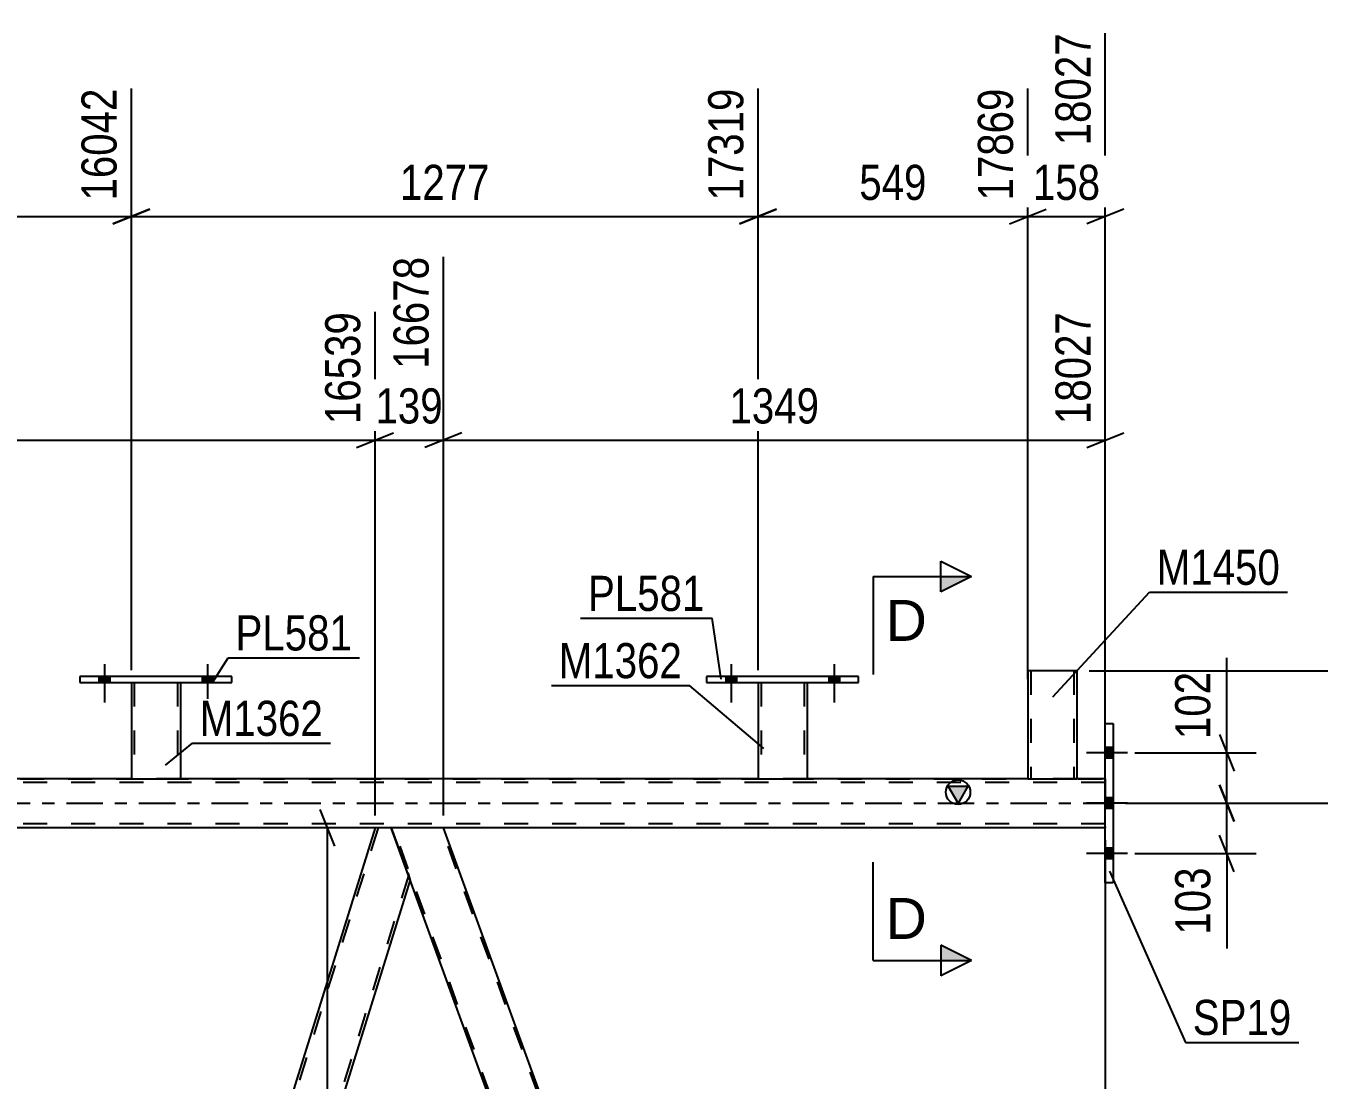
# Model space of a CAD drawing. Header units: millimetres. Extents: x 0 to 841, y 0 to 594.
# Drawn here: x 675 to 780.4, y 431.1 to 517 of the extents above; entities that cross this region are included whole.
import ezdxf

# ---------------------------------------------------------------- set-up
doc = ezdxf.new("R2010")
doc.units = ezdxf.units.MM
doc.linetypes.add('DXK_LINE_DOT2', pattern=[3.9198, 1.9599, -1.9599])
doc.linetypes.add('DXK_LINE_DOT3', pattern=[5.9187, 2.979, -0.9799, 0.9799, -0.9799])
doc.styles.add('Arial', font='ARIAL.TTF', dxfattribs={"height": 0.2})
doc.styles.add('Arial Narrow', font='ARIALN.TTF', dxfattribs={"height": 0.2})

# ---------------------------------------------------------------- blocks, each defined once
blk = doc.blocks.new('Part-814735583-3443 - 3299')
at = {"color": 2, "linetype": 'Continuous'}
for p, q in [((756.65, 464.44), (756.65, 455.64)), ((760.65, 464.44), (756.65, 464.44)), ((760.65, 464.44), (760.65, 455.64)), ((756.65, 455.64), (760.65, 455.64))]:
    blk.add_line(p, q, dxfattribs=at)
at = {"color": 7, "linetype": 'DXK_LINE_DOT2'}
for p, q in [((756.89, 464.44), (756.89, 455.64)), ((760.34, 464.44), (760.35, 464.44)), ((760.35, 464.44), (760.39, 464.44)), ((760.39, 464.44), (760.41, 464.44)), ((760.41, 464.44), (760.41, 455.64)), ((760.39, 455.64), (760.35, 455.64)), ((760.39, 455.64), (760.35, 455.64)), ((760.41, 455.64), (760.39, 455.64)), ((760.39, 455.64), (760.41, 455.64))]:
    blk.add_line(p, q, dxfattribs=at)
blk = doc.blocks.new('Bolt-814735583-3317 - 3299')
at = {"linetype": 'Continuous'}
for points in [[(732.03, 463.48), (732.91, 463.48), (732.91, 463.96), (732.03, 463.96)], [(740.43, 463.48), (741.31, 463.48), (741.31, 463.96), (740.43, 463.96)]]:
    blk.add_hatch(color=1, dxfattribs=at).paths.add_polyline_path(points)
at = {"color": 1, "linetype": 'Continuous'}
for p, q in [((732.47, 464.96), (732.47, 461.84)), ((740.87, 464.96), (740.87, 461.84)), ((732.03, 463.96), (732.03, 463.48)), ((732.91, 463.96), (732.91, 463.48)), ((740.43, 463.96), (740.43, 463.48)), ((741.31, 463.96), (741.31, 463.48))]:
    blk.add_line(p, q, dxfattribs=at)
blk = doc.blocks.new('Bolt-814735583-3318 - 3299')
at = {"linetype": 'Continuous'}
for points in [[(732.03, 463.48), (732.91, 463.48), (732.91, 463.96), (732.03, 463.96)], [(740.43, 463.48), (741.31, 463.48), (741.31, 463.96), (740.43, 463.96)]]:
    blk.add_hatch(color=1, dxfattribs=at).paths.add_polyline_path(points)
at = {"color": 1, "linetype": 'Continuous'}
for p, q in [((732.47, 464.96), (732.47, 461.84)), ((740.87, 464.96), (740.87, 461.84)), ((732.03, 463.96), (732.03, 463.48)), ((732.91, 463.96), (732.91, 463.48)), ((740.43, 463.96), (740.43, 463.48)), ((741.31, 463.96), (741.31, 463.48))]:
    blk.add_line(p, q, dxfattribs=at)
blk = doc.blocks.new('Bolt-814735583-3319 - 3299')
at = {"linetype": 'Continuous'}
for points in [[(680.95, 463.48), (681.83, 463.48), (681.83, 463.96), (680.95, 463.96)], [(689.35, 463.48), (690.23, 463.48), (690.23, 463.96), (689.35, 463.96)]]:
    blk.add_hatch(color=1, dxfattribs=at).paths.add_polyline_path(points)
at = {"color": 1, "linetype": 'Continuous'}
for p, q in [((681.39, 464.96), (681.39, 461.84)), ((689.79, 464.96), (689.79, 461.84)), ((680.95, 463.96), (680.95, 463.48)), ((681.83, 463.96), (681.83, 463.48)), ((689.35, 463.96), (689.35, 463.48)), ((690.23, 463.96), (690.23, 463.48))]:
    blk.add_line(p, q, dxfattribs=at)
blk = doc.blocks.new('Bolt-814735583-3320 - 3299')
at = {"linetype": 'Continuous'}
for points in [[(680.95, 463.48), (681.83, 463.48), (681.83, 463.96), (680.95, 463.96)], [(689.35, 463.48), (690.23, 463.48), (690.23, 463.96), (689.35, 463.96)]]:
    blk.add_hatch(color=1, dxfattribs=at).paths.add_polyline_path(points)
at = {"color": 1, "linetype": 'Continuous'}
for p, q in [((681.39, 464.96), (681.39, 461.84)), ((689.79, 464.96), (689.79, 461.84)), ((680.95, 463.96), (680.95, 463.48)), ((681.83, 463.96), (681.83, 463.48)), ((689.35, 463.96), (689.35, 463.48)), ((690.23, 463.96), (690.23, 463.48))]:
    blk.add_line(p, q, dxfattribs=at)
blk = doc.blocks.new('Part-814735583-3448 - 3299')
at = {"color": 2, "linetype": 'Continuous'}
for p, q in [((730.47, 463.96), (730.47, 463.48)), ((742.87, 463.96), (730.47, 463.96)), ((742.87, 463.48), (742.87, 463.96)), ((730.47, 463.48), (742.87, 463.48))]:
    blk.add_line(p, q, dxfattribs=at)
blk = doc.blocks.new('Part-814735583-3453 - 3299')
at = {"color": 2, "linetype": 'Continuous'}
for p, q in [((734.67, 463.48), (734.67, 455.64)), ((738.67, 463.48), (738.67, 455.64)), ((734.67, 455.64), (738.67, 455.64))]:
    blk.add_line(p, q, dxfattribs=at)
at = {"color": 7, "linetype": 'DXK_LINE_DOT2'}
for p, q in [((734.67, 463.48), (738.67, 463.48)), ((734.67, 463.48), (734.67, 463.48)), ((734.67, 463.48), (734.67, 463.48)), ((734.91, 463.48), (734.91, 455.64)), ((738.43, 463.48), (738.43, 455.64)), ((738.67, 463.48), (738.67, 463.48)), ((738.67, 463.48), (738.67, 463.48)), ((738.38, 455.64), (738.42, 455.64)), ((738.38, 455.64), (738.42, 455.64)), ((738.42, 455.64), (738.43, 455.64)), ((738.42, 455.64), (738.43, 455.64))]:
    blk.add_line(p, q, dxfattribs=at)
blk = doc.blocks.new('Part-814735583-3458 - 3299')
at = {"color": 2, "linetype": 'Continuous'}
for p, q in [((679.39, 463.96), (679.39, 463.48)), ((691.79, 463.96), (679.39, 463.96)), ((691.79, 463.48), (691.79, 463.96)), ((679.39, 463.48), (691.79, 463.48))]:
    blk.add_line(p, q, dxfattribs=at)
blk = doc.blocks.new('Part-814735583-3463 - 3299')
at = {"color": 7, "linetype": 'DXK_LINE_DOT2'}
for p, q in [((683.59, 463.49), (687.59, 463.49)), ((683.59, 463.48), (683.59, 463.49)), ((683.59, 463.49), (683.59, 463.48)), ((683.83, 463.49), (683.83, 455.64)), ((687.35, 463.49), (687.35, 455.64)), ((687.59, 463.49), (687.59, 463.48)), ((687.59, 463.48), (687.59, 463.49)), ((687.3, 455.64), (687.34, 455.64)), ((687.3, 455.64), (687.34, 455.64)), ((687.34, 455.64), (687.35, 455.64)), ((687.34, 455.64), (687.35, 455.64))]:
    blk.add_line(p, q, dxfattribs=at)
at = {"color": 2, "linetype": 'Continuous'}
for p, q in [((683.59, 463.48), (683.59, 455.64)), ((687.59, 463.48), (687.59, 455.64)), ((683.59, 455.64), (687.59, 455.64))]:
    blk.add_line(p, q, dxfattribs=at)
blk = doc.blocks.new('Part-814735583-3633 - 3299')
at = {"linetype": 'Continuous'}
blk.add_hatch(color=2, dxfattribs=at).paths.add_polyline_path([(750.97, 453.64), (750.17, 455.04), (751.77, 455.04)])
at = {"color": 7, "linetype": 'DXK_LINE_DOT2'}
for p, q in [((172.79, 455.64), (762.97, 455.64)), ((687.59, 455.64), (683.59, 455.64)), ((738.67, 455.64), (734.67, 455.64)), ((760.65, 455.64), (756.65, 455.64)), ((762.97, 455.64), (762.97, 451.64)), ((762.97, 455.32), (56.83, 455.32)), ((762.97, 451.96), (56.83, 451.96)), ((709.02, 451.64), (703.45, 451.64))]:
    blk.add_line(p, q, dxfattribs=at)
at = {"color": 2, "linetype": 'Continuous'}
for p, q in [((683.59, 455.64), (636.51, 455.64)), ((734.67, 455.64), (687.59, 455.64)), ((756.65, 455.64), (738.67, 455.64)), ((762.97, 455.64), (760.65, 455.64)), ((750.97, 453.64), (750.17, 455.04)), ((750.17, 455.04), (751.77, 455.04)), ((751.77, 455.04), (750.97, 453.64)), ((703.45, 451.64), (623.89, 451.64)), ((762.97, 451.64), (709.02, 451.64))]:
    blk.add_line(p, q, dxfattribs=at)
at = {"color": 7, "linetype": 'DXK_LINE_DOT3'}
blk.add_line((56.83, 453.64), (762.97, 453.64), dxfattribs=at)
at = {"color": 2, "linetype": 'Continuous'}
blk.add_circle((750.97, 454.54), 1, dxfattribs=at)
blk = doc.blocks.new('Bolt-814735583-3530 - 3299')
at = {"linetype": 'Continuous'}
for points in [[(762.97, 458.18), (762.97, 457.3), (763.61, 457.3), (763.61, 458.18)], [(762.97, 458.18), (762.97, 457.3), (763.61, 457.3), (763.61, 458.18)], [(762.97, 458.18), (762.97, 457.3), (763.61, 457.3), (763.61, 458.18)], [(762.97, 454.08), (762.97, 453.2), (763.61, 453.2), (763.61, 454.08)], [(762.97, 454.08), (762.97, 453.2), (763.61, 453.2), (763.61, 454.08)], [(762.97, 449.98), (762.97, 449.1), (763.61, 449.1), (763.61, 449.98)], [(762.97, 449.98), (762.97, 449.1), (763.61, 449.1), (763.61, 449.98)], [(762.97, 449.98), (762.97, 449.1), (763.61, 449.1), (763.61, 449.98)]]:
    blk.add_hatch(color=1, dxfattribs=at).paths.add_polyline_path(points)
at = {"color": 1, "linetype": 'Continuous'}
for p, q in [((764.77, 457.74), (761.45, 457.74)), ((764.77, 457.74), (761.45, 457.74)), ((764.77, 457.74), (761.45, 457.74)), ((763.61, 458.18), (762.97, 458.18)), ((763.61, 458.18), (762.97, 458.18)), ((763.61, 458.18), (762.97, 458.18)), ((763.61, 457.3), (762.97, 457.3)), ((763.61, 457.3), (762.97, 457.3)), ((763.61, 457.3), (762.97, 457.3)), ((764.77, 453.64), (761.45, 453.64)), ((764.77, 453.64), (761.45, 453.64)), ((763.61, 454.08), (762.97, 454.08)), ((763.61, 454.08), (762.97, 454.08)), ((763.61, 453.2), (762.97, 453.2)), ((763.61, 453.2), (762.97, 453.2)), ((764.77, 449.54), (761.45, 449.54)), ((764.77, 449.54), (761.45, 449.54)), ((764.77, 449.54), (761.45, 449.54)), ((763.61, 449.98), (762.97, 449.98)), ((763.61, 449.98), (762.97, 449.98)), ((763.61, 449.98), (762.97, 449.98)), ((763.61, 449.1), (762.97, 449.1)), ((763.61, 449.1), (762.97, 449.1)), ((763.61, 449.1), (762.97, 449.1))]:
    blk.add_line(p, q, dxfattribs=at)
blk = doc.blocks.new('Part-814735583-3554 - 3299')
at = {"color": 7, "linetype": 'DXK_LINE_DOT2'}
for p, q in [((703.7, 451.64), (666.88, 333.52)), ((706.18, 447.76), (669.6, 330.42)), ((706.3, 447.44), (706.31, 447.39)), ((706.31, 447.39), (706.3, 447.44)), ((667.17, 335.24), (666.75, 333.89)), ((671.36, 335.24), (669.85, 330.42)), ((668.01, 330.42), (666.75, 333.89)), ((669.85, 330.42), (668.01, 330.42))]:
    blk.add_line(p, q, dxfattribs=at)
at = {"color": 2, "linetype": 'Continuous'}
for p, q in [((703.45, 451.64), (667.17, 335.24)), ((704.77, 451.64), (703.45, 451.64)), ((706.3, 447.44), (704.77, 451.64)), ((706.31, 447.39), (671.36, 335.24))]:
    blk.add_line(p, q, dxfattribs=at)
blk = doc.blocks.new('Part-814735583-3564 - 3299')
at = {"color": 2, "linetype": 'Continuous'}
for p, q in [((709.02, 451.64), (704.77, 451.64)), ((753.14, 330.42), (709.02, 451.64)), ((748.89, 330.42), (706.3, 447.44))]:
    blk.add_line(p, q, dxfattribs=at)
at = {"color": 7, "linetype": 'DXK_LINE_DOT2'}
for p, q in [((704.77, 451.64), (706.3, 447.44)), ((749.06, 330.42), (704.94, 451.64)), ((752.97, 330.42), (708.85, 451.64)), ((753.14, 330.42), (748.89, 330.42))]:
    blk.add_line(p, q, dxfattribs=at)
blk = doc.blocks.new('Part-814735583-3654 - 3299')
at = {"color": 2, "linetype": 'Continuous'}
for p, q in [((762.97, 447.14), (762.97, 460.14)), ((762.97, 460.14), (763.61, 460.14)), ((763.61, 460.14), (763.61, 447.14)), ((763.61, 447.14), (762.97, 447.14))]:
    blk.add_line(p, q, dxfattribs=at)
blk = doc.blocks.new('StraightDimension-814735583-5035 - 3299')
at = {"color": 7, "linetype": 'Continuous'}
for p, q in [((804.52, 452.14), (803.32, 455.14)), ((764.61, 453.64), (806.32, 453.64)), ((803.92, 327.78), (803.92, 453.64)), ((803.32, 329.28), (804.52, 326.28)), ((786.23, 327.78), (806.32, 327.78))]:
    blk.add_line(p, q, dxfattribs=at)
at = {"color": 0}
blk.add_wipeout([(803.17, 394.97), (798.97, 394.97), (798.97, 386.46), (803.17, 386.46)], dxfattribs=at)
at = {"color": 3, "style": 'Arial Narrow'}
blk.add_text('3147', height=2.863, rotation=90.0002, dxfattribs=at).set_placement((802.57, 387.06))
blk = doc.blocks.new('StraightDimension-814735583-4511 - 3299')
at = {"color": 7, "linetype": 'Continuous'}
for p, q in [((623.89, 452.64), (623.89, 498.18)), ((703.45, 452.64), (703.45, 493.68)), ((625.39, 483.84), (622.39, 482.64)), ((701.95, 482.64), (704.95, 483.84)), ((623.89, 483.24), (703.45, 483.24))]:
    blk.add_line(p, q, dxfattribs=at)
at = {"color": 0}
blk.add_wipeout([(667.93, 483.99), (667.93, 488.19), (659.41, 488.19), (659.41, 483.99)], dxfattribs=at)
at = {"color": 3, "style": 'Arial Narrow'}
blk.add_text('1989', height=2.863, dxfattribs=at).set_placement((660.01, 484.59))
at = {"color": 0, "linetype": 'Continuous'}
blk.add_wipeout([(702.85, 494.28), (698.65, 494.28), (698.65, 483.94), (702.85, 483.94)], dxfattribs=at)
at = {"color": 3, "linetype": 'Continuous', "style": 'Arial Narrow'}
blk.add_text('16539', height=2.863, rotation=90.0002, dxfattribs=at).set_placement((702.25, 484.54))
blk = doc.blocks.new('StraightDimension-814735583-3995 - 3299')
at = {"color": 7, "linetype": 'Continuous'}
for p, q in [((700.18, 450.14), (698.98, 453.14)), ((719.04, 451.64), (696.73, 451.64)), ((699.58, 330.42), (699.58, 451.64)), ((698.98, 331.92), (700.18, 328.92)), ((723.72, 330.42), (696.73, 330.42))]:
    blk.add_line(p, q, dxfattribs=at)
at = {"color": 0}
blk.add_wipeout([(698.83, 395.29), (694.63, 395.29), (694.63, 386.78), (698.83, 386.78)], dxfattribs=at)
at = {"color": 3, "style": 'Arial Narrow'}
blk.add_text('3031', height=2.863, rotation=90.0002, dxfattribs=at).set_placement((698.23, 387.38))
blk = doc.blocks.new('StraightDimension-814735583-10515 - 3299')
at = {"color": 7, "linetype": 'Continuous'}
for p, q in [((772.28, 455.14), (773.48, 452.14)), ((765.39, 453.64), (775.28, 453.64)), ((772.88, 449.54), (772.88, 453.64)), ((773.48, 448.04), (772.28, 451.04)), ((765.39, 449.54), (775.28, 449.54)), ((772.88, 449.54), (772.88, 441.81)), ((772.88, 449.54), (772.88, 441.81))]:
    blk.add_line(p, q, dxfattribs=at)
at = {"color": 0}
blk.add_wipeout([(772.13, 449.02), (767.93, 449.02), (767.93, 442.33), (772.13, 442.33)], dxfattribs=at)
at = {"color": 3, "style": 'Arial Narrow'}
blk.add_text('103', height=2.863, rotation=90.0002, dxfattribs=at).set_placement((771.53, 442.93))
blk = doc.blocks.new('StraightDimension-814735583-4158 - 3299')
at = {"color": 7, "linetype": 'Continuous'}
for p, q in [((734.67, 464.48), (734.67, 511.9)), ((756.65, 463.76), (756.65, 511.9)), ((736.17, 502.06), (733.17, 500.86)), ((755.15, 500.86), (758.15, 502.06)), ((734.67, 501.46), (756.65, 501.46))]:
    blk.add_line(p, q, dxfattribs=at)
at = {"color": 0}
blk.add_wipeout([(749, 502.21), (749, 506.41), (742.32, 506.41), (742.32, 502.21)], dxfattribs=at)
at = {"color": 3, "style": 'Arial Narrow'}
blk.add_text('549', height=2.863, dxfattribs=at).set_placement((742.92, 502.81))
at = {"color": 0, "linetype": 'Continuous'}
blk.add_wipeout([(756.05, 512.5), (751.85, 512.5), (751.85, 502.15), (756.05, 502.15)], dxfattribs=at)
at = {"color": 3, "linetype": 'Continuous', "style": 'Arial Narrow'}
blk.add_text('17869', height=2.863, rotation=90.0002, dxfattribs=at).set_placement((755.45, 502.76))
blk = doc.blocks.new('StraightDimension-814735583-4168 - 3299')
at = {"color": 7, "linetype": 'Continuous'}
for p, q in [((762.97, 456.64), (762.97, 516.4)), ((756.65, 463.76), (756.65, 511.9)), ((755.15, 500.86), (758.15, 502.06)), ((764.47, 502.06), (761.47, 500.86)), ((756.65, 501.46), (762.97, 501.46))]:
    blk.add_line(p, q, dxfattribs=at)
at = {"color": 0}
blk.add_wipeout([(763.15, 502.21), (763.15, 506.41), (756.47, 506.41), (756.47, 502.21)], dxfattribs=at)
at = {"color": 3, "style": 'Arial Narrow'}
blk.add_text('158', height=2.863, dxfattribs=at).set_placement((757.07, 502.81))
at = {"color": 0, "linetype": 'Continuous'}
blk.add_wipeout([(762.37, 517), (758.17, 517), (758.17, 506.65), (762.37, 506.65)], dxfattribs=at)
at = {"color": 3, "linetype": 'Continuous', "style": 'Arial Narrow'}
blk.add_text('18027', height=2.863, rotation=90.0002, dxfattribs=at).set_placement((761.77, 507.26))
blk = doc.blocks.new('StraightDimension-814735583-4138 - 3299')
at = {"color": 7, "linetype": 'Continuous'}
for p, q in [((632.51, 464.49), (632.51, 511.9)), ((683.59, 464.49), (683.59, 511.9)), ((634.01, 502.06), (631.01, 500.86)), ((682.09, 500.86), (685.09, 502.06)), ((632.51, 501.46), (683.59, 501.46))]:
    blk.add_line(p, q, dxfattribs=at)
at = {"color": 0}
blk.add_wipeout([(662.31, 502.21), (662.31, 506.41), (653.8, 506.41), (653.8, 502.21)], dxfattribs=at)
at = {"color": 3, "style": 'Arial Narrow'}
blk.add_text('1277', height=2.863, dxfattribs=at).set_placement((654.4, 502.81))
at = {"color": 0, "linetype": 'Continuous'}
blk.add_wipeout([(682.99, 512.5), (678.79, 512.5), (678.79, 502.15), (682.99, 502.15)], dxfattribs=at)
at = {"color": 3, "linetype": 'Continuous', "style": 'Arial Narrow'}
blk.add_text('16042', height=2.863, rotation=90.0002, dxfattribs=at).set_placement((682.39, 502.76))
blk = doc.blocks.new('StraightDimension-814735583-4148 - 3299')
at = {"color": 7, "linetype": 'Continuous'}
for p, q in [((683.59, 464.48), (683.59, 511.9)), ((734.67, 464.48), (734.67, 511.9)), ((685.09, 502.06), (682.09, 500.86)), ((733.17, 500.86), (736.17, 502.06)), ((683.59, 501.46), (734.67, 501.46))]:
    blk.add_line(p, q, dxfattribs=at)
at = {"color": 0}
blk.add_wipeout([(713.39, 502.21), (713.39, 506.41), (704.88, 506.41), (704.88, 502.21)], dxfattribs=at)
at = {"color": 3, "style": 'Arial Narrow'}
blk.add_text('1277', height=2.863, dxfattribs=at).set_placement((705.48, 502.81))
at = {"color": 0, "linetype": 'Continuous'}
blk.add_wipeout([(734.07, 512.5), (729.87, 512.5), (729.87, 502.15), (734.07, 502.15)], dxfattribs=at)
at = {"color": 3, "linetype": 'Continuous', "style": 'Arial Narrow'}
blk.add_text('17319', height=2.863, rotation=90.0002, dxfattribs=at).set_placement((733.47, 502.76))
blk = doc.blocks.new('StraightDimension-814735583-4535 - 3299')
at = {"color": 7, "linetype": 'Continuous'}
for p, q in [((709.02, 452.64), (709.02, 498.18)), ((703.45, 452.64), (703.45, 493.68)), ((701.95, 482.64), (704.95, 483.84)), ((710.52, 483.84), (707.52, 482.64)), ((703.45, 483.24), (709.02, 483.24))]:
    blk.add_line(p, q, dxfattribs=at)
at = {"color": 0}
blk.add_wipeout([(709.58, 483.99), (709.58, 488.19), (702.89, 488.19), (702.89, 483.99)], dxfattribs=at)
at = {"color": 3, "style": 'Arial Narrow'}
blk.add_text('139', height=2.863, dxfattribs=at).set_placement((703.49, 484.59))
at = {"color": 0, "linetype": 'Continuous'}
blk.add_wipeout([(708.42, 498.78), (704.22, 498.78), (704.22, 488.44), (708.42, 488.44)], dxfattribs=at)
at = {"color": 3, "linetype": 'Continuous', "style": 'Arial Narrow'}
blk.add_text('16678', height=2.863, rotation=90.0002, dxfattribs=at).set_placement((707.82, 489.04))
blk = doc.blocks.new('StraightDimension-814735583-4559 - 3299')
at = {"color": 7, "linetype": 'Continuous'}
for p, q in [((709.02, 452.64), (709.02, 498.18)), ((762.97, 456.64), (762.97, 493.68)), ((710.52, 483.84), (707.52, 482.64)), ((761.47, 482.64), (764.47, 483.84)), ((709.02, 483.24), (762.97, 483.24))]:
    blk.add_line(p, q, dxfattribs=at)
at = {"color": 0}
blk.add_wipeout([(740.25, 483.99), (740.25, 488.19), (731.74, 488.19), (731.74, 483.99)], dxfattribs=at)
at = {"color": 3, "style": 'Arial Narrow'}
blk.add_text('1349', height=2.863, dxfattribs=at).set_placement((732.34, 484.59))
at = {"color": 0, "linetype": 'Continuous'}
blk.add_wipeout([(762.37, 494.28), (758.17, 494.28), (758.17, 483.94), (762.37, 483.94)], dxfattribs=at)
at = {"color": 3, "linetype": 'Continuous', "style": 'Arial Narrow'}
blk.add_text('18027', height=2.863, rotation=90.0002, dxfattribs=at).set_placement((761.77, 484.54))
blk = doc.blocks.new('StraightDimension-814735583-4626 - 3299')
at = {"color": 7, "linetype": 'Continuous'}
for p, q in [((762.97, 450.64), (762.97, 383.72)), ((784.59, 331.42), (784.59, 388.97)), ((764.47, 386.72), (761.47, 385.52)), ((762.97, 386.12), (784.59, 386.12)), ((783.09, 385.52), (786.09, 386.72))]:
    blk.add_line(p, q, dxfattribs=at)
at = {"color": 0}
blk.add_wipeout([(778.04, 386.87), (778.04, 391.07), (769.53, 391.07), (769.53, 386.87)], dxfattribs=at)
at = {"color": 3, "style": 'Arial Narrow'}
blk.add_text('1440', height=2.863, dxfattribs=at).set_placement((770.13, 387.47))
blk = doc.blocks.new('StraightDimension-814735583-10514 - 3299')
at = {"color": 7, "linetype": 'Continuous'}
for p, q in [((772.88, 457.74), (772.88, 465.48)), ((772.88, 457.74), (772.88, 465.48)), ((772.28, 459.24), (773.48, 456.24)), ((765.39, 457.74), (775.28, 457.74)), ((772.88, 453.64), (772.88, 457.74)), ((773.48, 452.14), (772.28, 455.14)), ((765.39, 453.64), (775.28, 453.64))]:
    blk.add_line(p, q, dxfattribs=at)
at = {"color": 0}
blk.add_wipeout([(772.13, 464.95), (767.93, 464.95), (767.93, 458.27), (772.13, 458.27)], dxfattribs=at)
at = {"color": 3, "style": 'Arial Narrow'}
blk.add_text('102', height=2.863, rotation=90.0002, dxfattribs=at).set_placement((771.53, 458.87))
blk = doc.blocks.new('StraightDimension-814735583-10537 - 3299')
at = {"color": 7, "linetype": 'Continuous'}
blk.add_line((761.65, 464.44), (814.74, 464.44), dxfattribs=at)
blk = doc.blocks.new('Mark-814735583-3444 - 3299')
at = {"color": 30, "linetype": 'Continuous'}
for p in [(720.21, 468.71), (731.65, 463.74)]:
    blk.add_line(p, (730.92, 468.71), dxfattribs=at)
at = {"color": 0}
blk.add_wipeout([(730.32, 469.31), (730.32, 472.31), (720.81, 472.31), (720.81, 469.31)], dxfattribs=at)
blk.add_wipeout([(730.32, 469.31), (730.32, 472.31), (720.81, 472.31), (720.81, 469.31)], dxfattribs=at)
at = {"color": 3, "style": 'Arial Narrow'}
blk.add_text('PL581', height=2.863, dxfattribs=at).set_placement((720.81, 469.31))
blk = doc.blocks.new('Mark-814735583-3439 - 3299')
at = {"color": 30, "linetype": 'Continuous'}
for p, q in [((758.7, 462.32), (766.57, 470.84)), ((766.57, 470.84), (777.82, 470.84))]:
    blk.add_line(p, q, dxfattribs=at)
at = {"color": 0}
blk.add_wipeout([(777.22, 471.44), (777.22, 474.44), (767.17, 474.44), (767.17, 471.44)], dxfattribs=at)
blk.add_wipeout([(777.22, 471.44), (777.22, 474.44), (767.17, 474.44), (767.17, 471.44)], dxfattribs=at)
at = {"color": 3, "style": 'Arial Narrow'}
blk.add_text('M1450', height=2.863, dxfattribs=at).set_placement((767.17, 471.44))
blk = doc.blocks.new('Mark-814735583-3449 - 3299')
at = {"color": 30, "linetype": 'Continuous'}
for p in [(717.83, 463.23), (735.15, 458.1)]:
    blk.add_line(p, (729.08, 463.23), dxfattribs=at)
at = {"color": 0}
blk.add_wipeout([(728.48, 463.83), (728.48, 466.83), (718.43, 466.83), (718.43, 463.83)], dxfattribs=at)
blk.add_wipeout([(728.48, 463.83), (728.48, 466.83), (718.43, 466.83), (718.43, 463.83)], dxfattribs=at)
at = {"color": 3, "style": 'Arial Narrow'}
blk.add_text('M1362', height=2.863, dxfattribs=at).set_placement((718.43, 463.83))
blk = doc.blocks.new('Mark-814735583-3454 - 3299')
at = {"color": 30, "linetype": 'Continuous'}
for p, q in [((690.2, 463.48), (691.48, 465.49)), ((691.48, 465.49), (702.18, 465.49))]:
    blk.add_line(p, q, dxfattribs=at)
at = {"color": 0}
blk.add_wipeout([(701.58, 466.09), (701.58, 469.09), (692.08, 469.09), (692.08, 466.09)], dxfattribs=at)
blk.add_wipeout([(701.58, 466.09), (701.58, 469.09), (692.08, 469.09), (692.08, 466.09)], dxfattribs=at)
at = {"color": 3, "style": 'Arial Narrow'}
blk.add_text('PL581', height=2.863, dxfattribs=at).set_placement((692.08, 466.09))
blk = doc.blocks.new('Mark-814735583-3459 - 3299')
at = {"color": 30, "linetype": 'Continuous'}
for p, q in [((686.37, 456.75), (688.57, 458.53)), ((688.57, 458.53), (699.82, 458.53))]:
    blk.add_line(p, q, dxfattribs=at)
at = {"color": 0}
blk.add_wipeout([(699.22, 459.13), (699.22, 462.13), (689.17, 462.13), (689.17, 459.13)], dxfattribs=at)
blk.add_wipeout([(699.22, 459.13), (699.22, 462.13), (689.17, 462.13), (689.17, 459.13)], dxfattribs=at)
at = {"color": 3, "style": 'Arial Narrow'}
blk.add_text('M1362', height=2.863, dxfattribs=at).set_placement((689.17, 459.13))
blk = doc.blocks.new('Mark-814735583-3650 - 3299')
at = {"color": 30, "linetype": 'Continuous'}
for p, q in [((763.31, 448.11), (769.5, 434.15)), ((769.5, 434.15), (778.74, 434.15))]:
    blk.add_line(p, q, dxfattribs=at)
at = {"color": 0}
blk.add_wipeout([(778.14, 434.75), (778.14, 437.75), (770.1, 437.75), (770.1, 434.75)], dxfattribs=at)
blk.add_wipeout([(778.14, 434.75), (778.14, 437.75), (770.1, 437.75), (770.1, 434.75)], dxfattribs=at)
at = {"color": 3, "style": 'Arial Narrow'}
blk.add_text('SP19', height=2.863, dxfattribs=at).set_placement((770.1, 434.75))
blk = doc.blocks.new('SectionMark-814735583-5046 - 3299')
at = {"linetype": 'Continuous'}
for points in [[(749.56, 470.87), (749.56, 472.12), (752.06, 472.12)], [(749.56, 440.83), (749.56, 442.08), (752.06, 440.83)]]:
    blk.add_hatch(color=6, dxfattribs=at).paths.add_polyline_path(points)
at = {"color": 6, "linetype": 'Continuous'}
for p, q in [((749.56, 470.87), (749.56, 473.37)), ((749.56, 473.37), (752.06, 472.12)), ((744.06, 472.12), (744.06, 464.12)), ((744.06, 472.12), (752.06, 472.12)), ((752.06, 472.12), (749.56, 470.87)), ((744.06, 440.83), (744.06, 448.83)), ((752.06, 440.83), (749.56, 442.08)), ((749.56, 442.08), (749.56, 439.58)), ((744.06, 440.83), (752.06, 440.83)), ((752.06, 440.83), (749.56, 439.58))]:
    blk.add_line(p, q, dxfattribs=at)
at = {"color": 0, "linetype": 'Continuous'}
for points in [[(748.43, 466.87), (748.43, 470.37), (745.06, 470.37), (745.06, 466.87)], [(748.43, 442.58), (748.43, 446.08), (745.06, 446.08), (745.06, 442.58)]]:
    blk.add_wipeout(points, dxfattribs=at)
at = {"color": 3, "linetype": 'Continuous', "style": 'Arial'}
for p in [(745.06, 466.87), (745.06, 442.58)]:
    blk.add_text('D', height=3.34, dxfattribs=at).set_placement(p)

msp = doc.modelspace()

# ---------------------------------------------------------------- block references
for name in ['Bolt-814735583-3319 - 3299', 'Bolt-814735583-3320 - 3299', 'Bolt-814735583-3317 - 3299', 'Bolt-814735583-3318 - 3299', 'Part-814735583-3458 - 3299', 'Part-814735583-3448 - 3299', 'Part-814735583-3443 - 3299', 'Part-814735583-3463 - 3299', 'Part-814735583-3453 - 3299', 'Part-814735583-3654 - 3299', 'Bolt-814735583-3530 - 3299', 'Part-814735583-3633 - 3299', 'Part-814735583-3554 - 3299', 'Part-814735583-3564 - 3299']:
    msp.add_blockref(name, (0, 0))

# ---------------------------------------------------------------- next in the draw order: block references
for name in ['StraightDimension-814735583-4158 - 3299', 'StraightDimension-814735583-4511 - 3299', 'StraightDimension-814735583-5035 - 3299']:
    msp.add_blockref(name, (0, 0))

# ---------------------------------------------------------------- next in the draw order: block references
for name in ['StraightDimension-814735583-4168 - 3299', 'StraightDimension-814735583-4138 - 3299', 'StraightDimension-814735583-10515 - 3299', 'StraightDimension-814735583-3995 - 3299']:
    msp.add_blockref(name, (0, 0))

# ---------------------------------------------------------------- next in the draw order: block references
for name in ['StraightDimension-814735583-4148 - 3299', 'StraightDimension-814735583-10514 - 3299', 'StraightDimension-814735583-4626 - 3299']:
    msp.add_blockref(name, (0, 0))

# ---------------------------------------------------------------- next in the draw order: block references
msp.add_blockref('StraightDimension-814735583-4535 - 3299', (0, 0))

# ---------------------------------------------------------------- next in the draw order: block references
msp.add_blockref('StraightDimension-814735583-4559 - 3299', (0, 0))

# ---------------------------------------------------------------- next in the draw order: block references
msp.add_blockref('StraightDimension-814735583-10537 - 3299', (0, 0))

# ---------------------------------------------------------------- next in the draw order: block references
for name in ['Mark-814735583-3439 - 3299', 'SectionMark-814735583-5046 - 3299', 'Mark-814735583-3444 - 3299', 'Mark-814735583-3454 - 3299', 'Mark-814735583-3459 - 3299', 'Mark-814735583-3650 - 3299']:
    msp.add_blockref(name, (0, 0))

# ---------------------------------------------------------------- next in the draw order: block references
msp.add_blockref('Mark-814735583-3449 - 3299', (0, 0))

doc.saveas('drawing.dxf')
